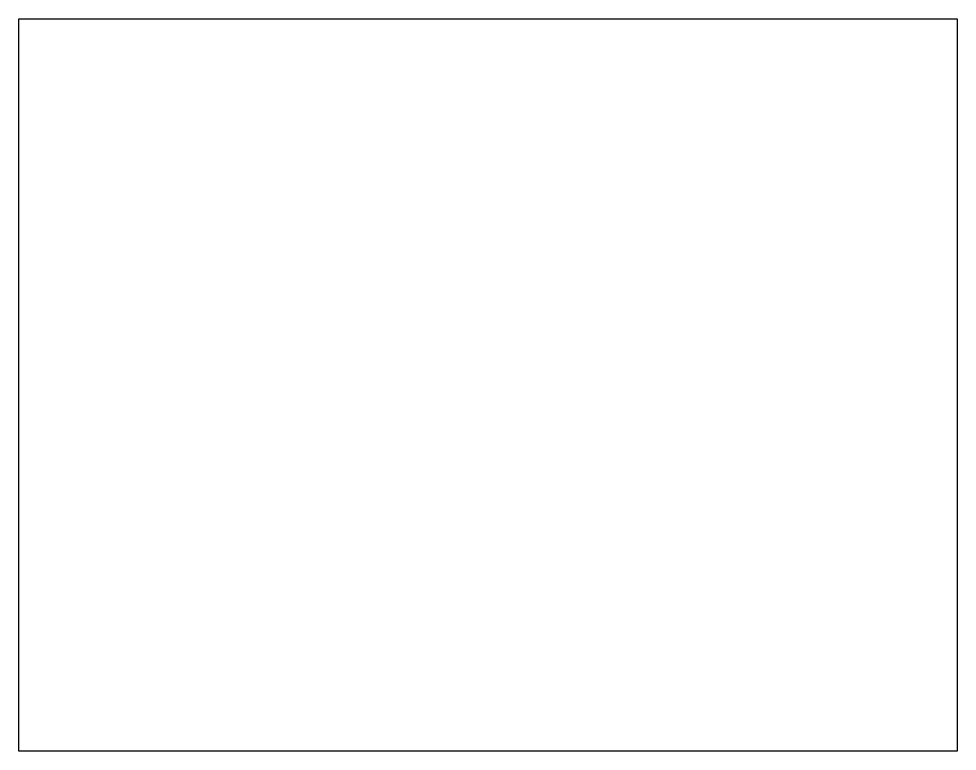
# Model space of a CAD drawing. Extents: x 0 to 256, y 0 to 200.
import ezdxf

# ---------------------------------------------------------------- set-up
doc = ezdxf.new("R2010")
doc.units = 0
doc.header["$LTSCALE"] = 1000
doc.header["$MEASUREMENT"] = 0
doc.layers.add('目录图层', color=7, linetype='Continuous')

msp = doc.modelspace()

# ---------------------------------------------------------------- linework, layer by layer
at = {"layer": '目录图层'}
msp.add_lwpolyline([(0, 200), (256.2, 200), (256.2, 0), (0, 0)], close=True, dxfattribs=at)

doc.saveas('drawing.dxf')
